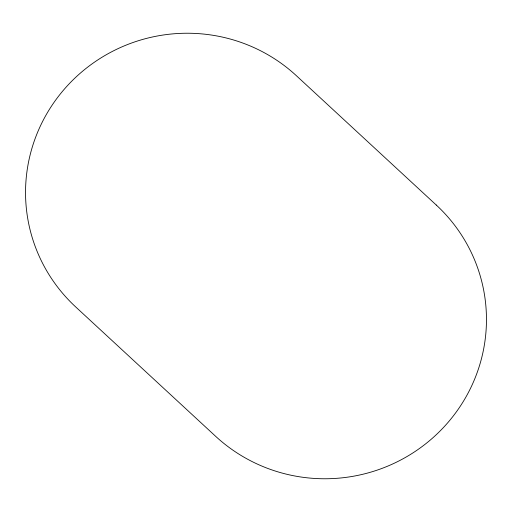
<?xml version="1.0" encoding="UTF-8"?>
<svg xmlns="http://www.w3.org/2000/svg" width="512" height="512" viewBox="0 0 512 512"><rect width="100%" height="100%" fill="white"/><g stroke="black" fill="none" stroke-linecap="round" stroke-linejoin="round"><path stroke-width="0.77" d="M436.262 205.024L296.346 75.68A160.64 157.952 -13.1 0 0 69.446 83.539A160.64 157.952 -13.1 0 0 75.738 306.976L215.654 436.32A160.64 157.952 -13.1 0 0 442.554 428.461A160.64 157.952 -13.1 0 0 436.262 205.024"/></g></svg>
